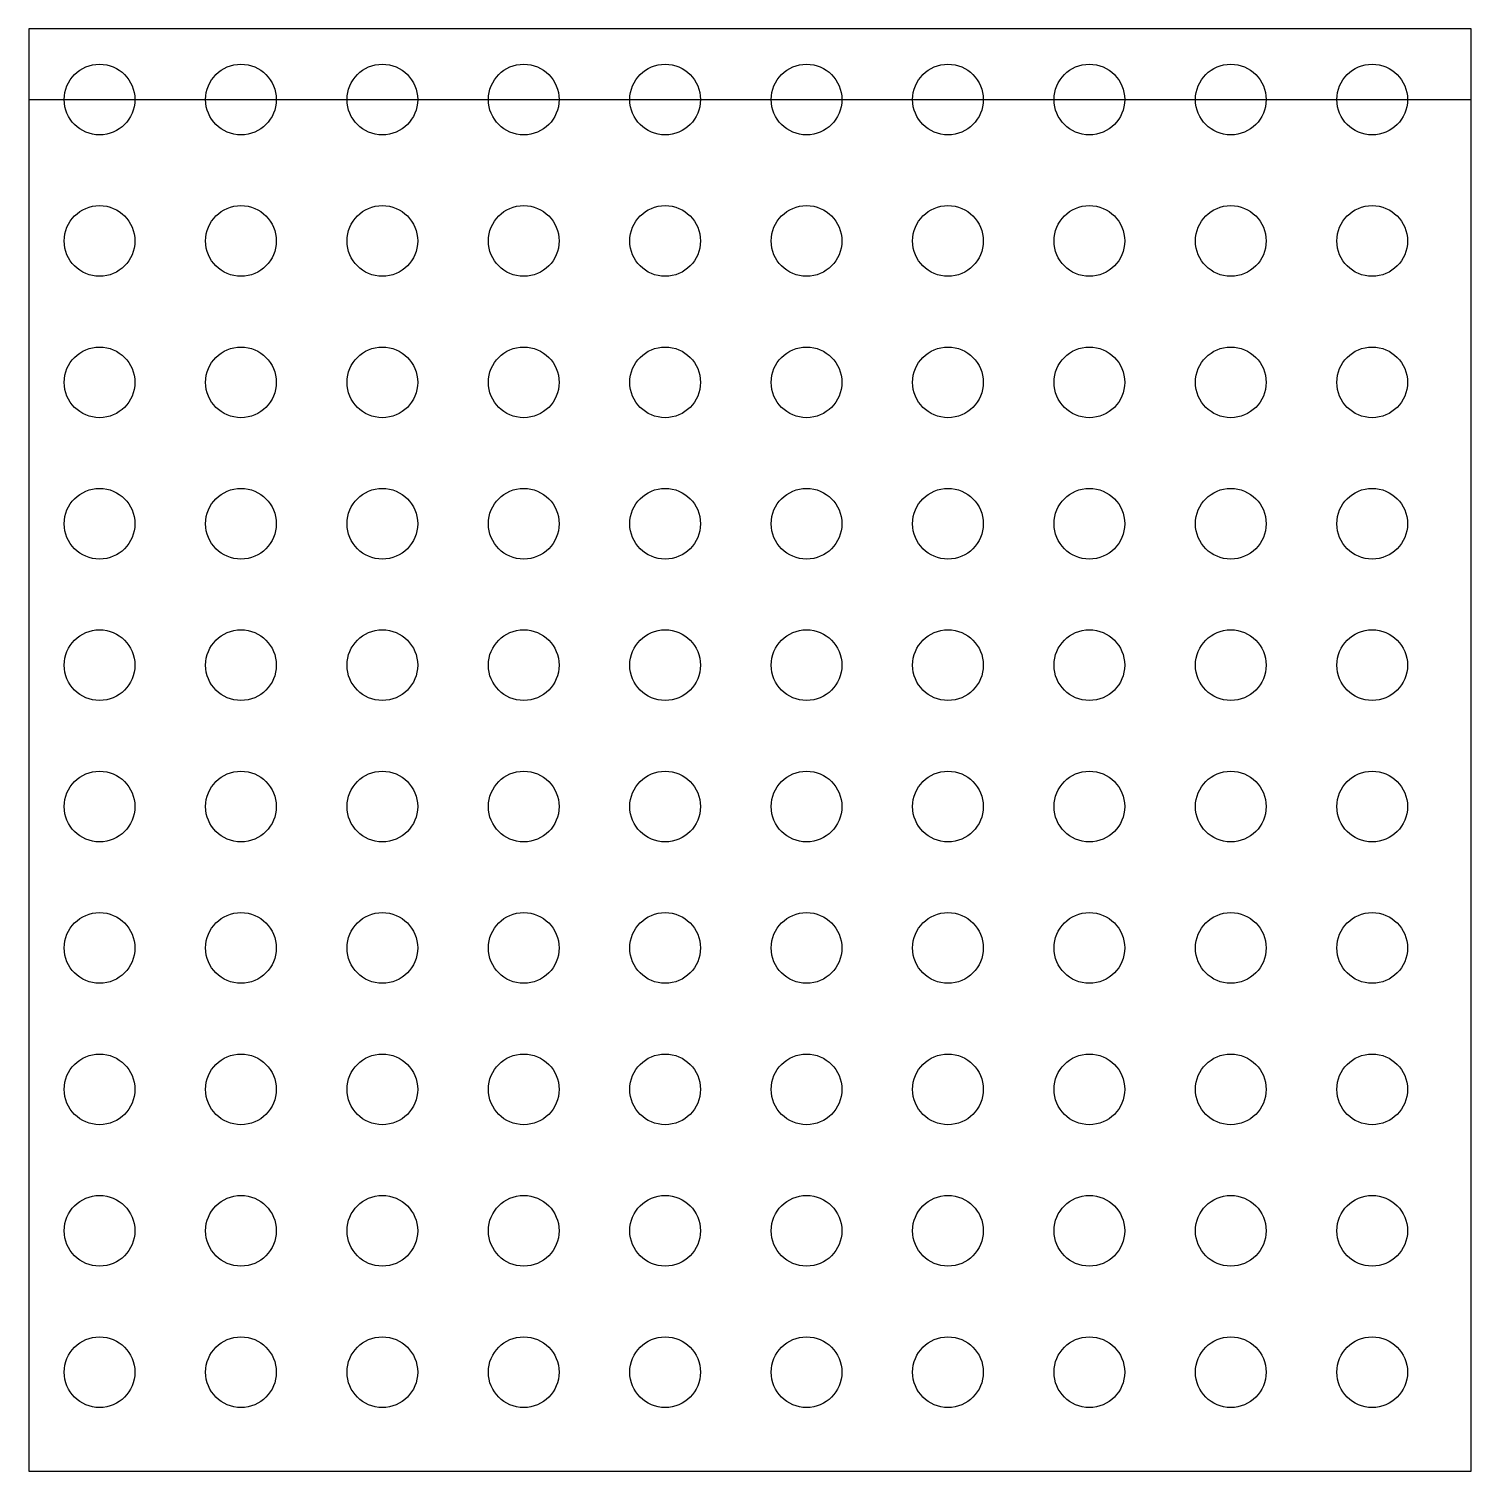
# Model space of a CAD drawing. Header units: millimetres. Extents: x 0 to 204, y -204 to 0.
import ezdxf

# ---------------------------------------------------------------- set-up
doc = ezdxf.new("R2010")
doc.units = ezdxf.units.MM
doc.layers.get('0').update_dxf_attribs({"linetype": 'CONTINUOUS'})

msp = doc.modelspace()

# ---------------------------------------------------------------- linework, layer by layer
msp.add_line((0, -10), (204, -10))
msp.add_lwpolyline([(204, 0), (0, 0), (0, -204), (204, -204)], close=True)
for centre in [(10, -10), (30, -10), (50, -10), (70, -10), (90, -10), (110, -10), (130, -10), (150, -10), (170, -10), (190, -10), (10, -30), (30, -30), (50, -30), (70, -30), (90, -30), (110, -30), (130, -30), (150, -30), (170, -30), (190, -30), (10, -50), (30, -50), (50, -50), (70, -50), (90, -50), (110, -50), (130, -50), (150, -50), (170, -50), (190, -50), (10, -70), (30, -70), (50, -70), (70, -70), (90, -70), (110, -70), (130, -70), (150, -70), (170, -70), (190, -70), (10, -90), (30, -90), (50, -90), (70, -90), (90, -90), (110, -90), (130, -90), (150, -90), (170, -90), (190, -90), (10, -110), (30, -110), (50, -110), (70, -110), (90, -110), (110, -110), (130, -110), (150, -110), (170, -110), (190, -110), (10, -130), (30, -130), (50, -130), (70, -130), (90, -130), (110, -130), (130, -130), (150, -130), (170, -130), (190, -130), (10, -150), (30, -150), (50, -150), (70, -150), (90, -150), (110, -150), (130, -150), (150, -150), (170, -150), (190, -150), (10, -170), (30, -170), (50, -170), (70, -170), (90, -170), (110, -170), (130, -170), (150, -170), (170, -170), (190, -170), (10, -190), (30, -190), (50, -190), (70, -190), (90, -190), (110, -190), (130, -190), (150, -190), (170, -190), (190, -190)]:
    msp.add_circle(centre, 5)

doc.saveas('drawing.dxf')
